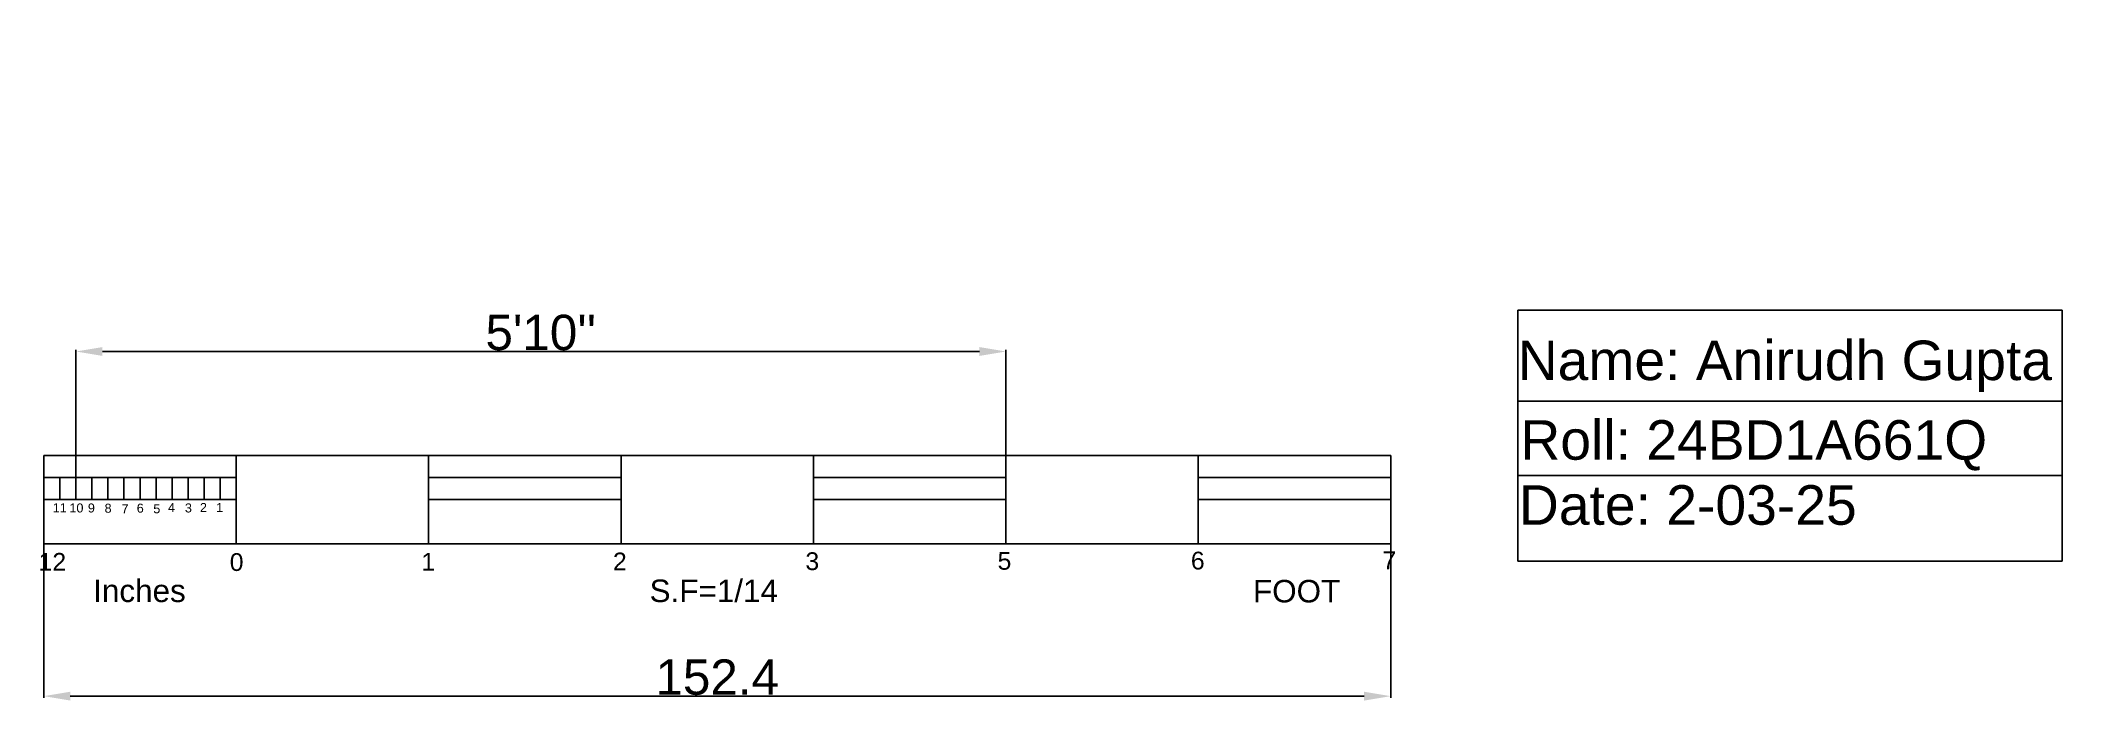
# Model space of a CAD drawing. Header units: millimetres. Extents: x 50 to 279, y 65 to 139.
import ezdxf

# ---------------------------------------------------------------- set-up
doc = ezdxf.new("R2010")
doc.units = ezdxf.units.MM
doc.header["$MEASUREMENT"] = 0
doc.header["$PDMODE"] = 1
doc.styles.get("Standard").update_dxf_attribs({"font": 'arial.ttf'})
doc.dimstyles.get("Standard").update_dxf_attribs({"dimtxt": 4, "dimasz": 3, "dimexe": 0.18, "dimexo": 0.0625, "dimgap": 0.09, "dimtad": 1, "dimdec": 1, "dimzin": 0, "dimdsep": 46, "dimtxsty": 'Standard', "dimcen": 0.09, "dimclrd": 6, "dimclre": 4, "dimadec": 0, "dimazin": 0, "dimtfac": 1, "dimtdec": 1, "dimtofl": 0, "dimtmove": 0, "dimatfit": 3, "dimfxl": 1, "dimtolj": 1, "dimtzin": 0, "dimarcsym": 0})

# ---------------------------------------------------------------- blocks, each defined once
blk = doc.blocks.new('*D14')
at = {"color": 4, "lineweight": -2, "transparency": 16777216}
for p, q in [((54, 87.54), (54, 104.41)), ((159.23, 87.54), (159.23, 104.41))]:
    blk.add_line(p, q, dxfattribs=at)
at = {"color": 6, "lineweight": -2, "transparency": 16777216}
blk.add_line((57, 104.23), (156.23, 104.23), dxfattribs=at)
at = {"color": 6, "transparency": 16777216}
for points in [[(57, 104.73), (57, 103.73), (54, 104.23)], [(156.23, 104.73), (156.23, 103.73), (159.23, 104.23)]]:
    blk.add_solid(points, dxfattribs=at)
at = {"layer": 'Defpoints', "color": 0, "transparency": 16777216}
for p in [(159.23, 104.23), (54, 87.47), (159.23, 87.47)]:
    blk.add_point(p, dxfattribs=at)
at = {"color": 0, "transparency": 16777216, "insert": (106.61, 106.36), "char_height": 4, "attachment_point": 5}
blk.add_mtext("\\A1;5'10''", dxfattribs=at)
blk = doc.blocks.new('*D15')
at = {"color": 4, "lineweight": -2, "transparency": 16777216}
for p, q in [((50.37, 82.41), (50.37, 65.04)), ((202.77, 82.41), (202.77, 65.04))]:
    blk.add_line(p, q, dxfattribs=at)
at = {"color": 6, "lineweight": -2, "transparency": 16777216}
blk.add_line((53.37, 65.22), (199.77, 65.22), dxfattribs=at)
at = {"color": 6, "transparency": 16777216}
for points in [[(53.37, 65.72), (53.37, 64.72), (50.37, 65.22)], [(199.77, 65.72), (199.77, 64.72), (202.77, 65.22)]]:
    blk.add_solid(points, dxfattribs=at)
at = {"layer": 'Defpoints', "color": 0, "transparency": 16777216}
for p in [(50.37, 82.47), (202.77, 82.47), (202.77, 65.22)]:
    blk.add_point(p, dxfattribs=at)
at = {"color": 0, "transparency": 16777216, "insert": (126.57, 67.35), "char_height": 4, "attachment_point": 5}
blk.add_mtext('\\A1;152.4', dxfattribs=at)

msp = doc.modelspace()

# ---------------------------------------------------------------- linework, layer by layer
for p, q in [((217.15, 108.92), (217.15, 80.51)), ((278.74, 108.92), (217.15, 108.92)), ((278.74, 108.92), (278.74, 80.51)), ((217.15, 98.62), (278.79, 98.62)), ((202.77, 92.47), (50.37, 92.47)), ((50.37, 92.47), (50.37, 82.47)), ((72.14, 82.47), (72.14, 92.47)), ((93.91, 82.47), (93.91, 92.47)), ((115.69, 82.47), (115.69, 92.47)), ((137.46, 82.47), (137.46, 92.47)), ((159.23, 82.47), (159.23, 92.47)), ((181, 82.47), (181, 92.47)), ((202.77, 82.47), (202.77, 92.47)), ((50.37, 89.98), (72.14, 89.98)), ((52.19, 87.47), (52.19, 89.98)), ((54, 87.47), (54, 89.98)), ((55.81, 87.47), (55.81, 89.98)), ((57.63, 87.47), (57.63, 89.98)), ((59.44, 87.47), (59.44, 89.98)), ((61.26, 87.47), (61.26, 89.98)), ((63.07, 87.47), (63.07, 89.98)), ((64.89, 87.47), (64.89, 89.98)), ((66.7, 87.47), (66.7, 89.98)), ((68.51, 87.47), (68.51, 89.98)), ((70.33, 87.47), (70.33, 89.98)), ((93.91, 89.98), (115.69, 89.98)), ((137.46, 89.98), (159.23, 89.98)), ((181, 89.98), (202.77, 89.98)), ((217.15, 90.21), (278.74, 90.21)), ((50.37, 87.47), (72.14, 87.47)), ((93.91, 87.47), (115.69, 87.47)), ((137.46, 87.47), (159.23, 87.47)), ((181, 87.47), (202.77, 87.47)), ((50.37, 82.47), (202.77, 82.47)), ((217.15, 80.51), (278.74, 80.51))]:
    msp.add_line(p, q)
for p in [(52.19, 87.47), (54, 87.47), (55.81, 87.47), (57.63, 87.47), (59.44, 87.47), (61.26, 87.47), (63.07, 87.47), (64.89, 87.47), (66.7, 87.47), (68.51, 87.47), (70.33, 87.47), (72.14, 82.47), (93.91, 82.47), (115.69, 82.47), (137.46, 82.47), (159.23, 82.47), (181, 82.47)]:
    msp.add_point(p)

# ---------------------------------------------------------------- texts
for s, height, p in [('Name: Anirudh Gupta', 4.475, (217.15, 100.99)), ('Roll: 24BD1A661Q', 4.475, (217.45, 91.98)), ('11', 1.022, (51.38, 86.03)), ('10', 1.022, (53.27, 86.01)), ('9', 1.02, (55.36, 86.01)), ('8', 1.02, (57.25, 85.98)), ('7', 1.02, (59.17, 85.92)), ('6', 1.02, (60.89, 85.99)), ('5', 1.02, (62.76, 85.92)), ('4', 1.02, (64.43, 86.06)), ('3', 1.02, (66.34, 86.01)), ('2', 1.02, (68.04, 86.06)), ('1', 1.02, (69.87, 86.06)), ('Date: 2-03-25', 4.475, (217.28, 84.62)), ('12', 2.008, (49.78, 79.42)), ('0', 2.01, (71.41, 79.39)), ('1', 2.01, (93.09, 79.42)), ('2', 2.01, (114.77, 79.46)), ('3', 2.01, (136.55, 79.49)), ('5', 2.01, (158.29, 79.53)), ('6', 2.01, (180.16, 79.56)), ('7', 2.01, (201.84, 79.59)), ('Inches', 2.545, (55.96, 75.87)), ('S.F=1/14', 2.545, (118.92, 75.87)), ('FOOT', 2.545, (187.19, 75.83))]:
    msp.add_text(s, height=height).set_placement(p)

# ---------------------------------------------------------------- dimensions: what is measured, and where the dimension line sits
dim = msp.add_linear_dim(base=(159.23, 104.23), p1=(54, 87.47), p2=(159.23, 87.47), text="5'10''", dimstyle='Standard')
dim.commit()
dim.dimension.update_dxf_attribs({"geometry": '*D14', "text_midpoint": (106.61, 106.36)})
dim = msp.add_linear_dim(base=(202.77, 65.22), p1=(50.37, 82.47), p2=(202.77, 82.47), dimstyle='Standard')
dim.commit()
dim.dimension.update_dxf_attribs({"geometry": '*D15', "text_midpoint": (126.57, 67.35)})

doc.saveas('drawing.dxf')
